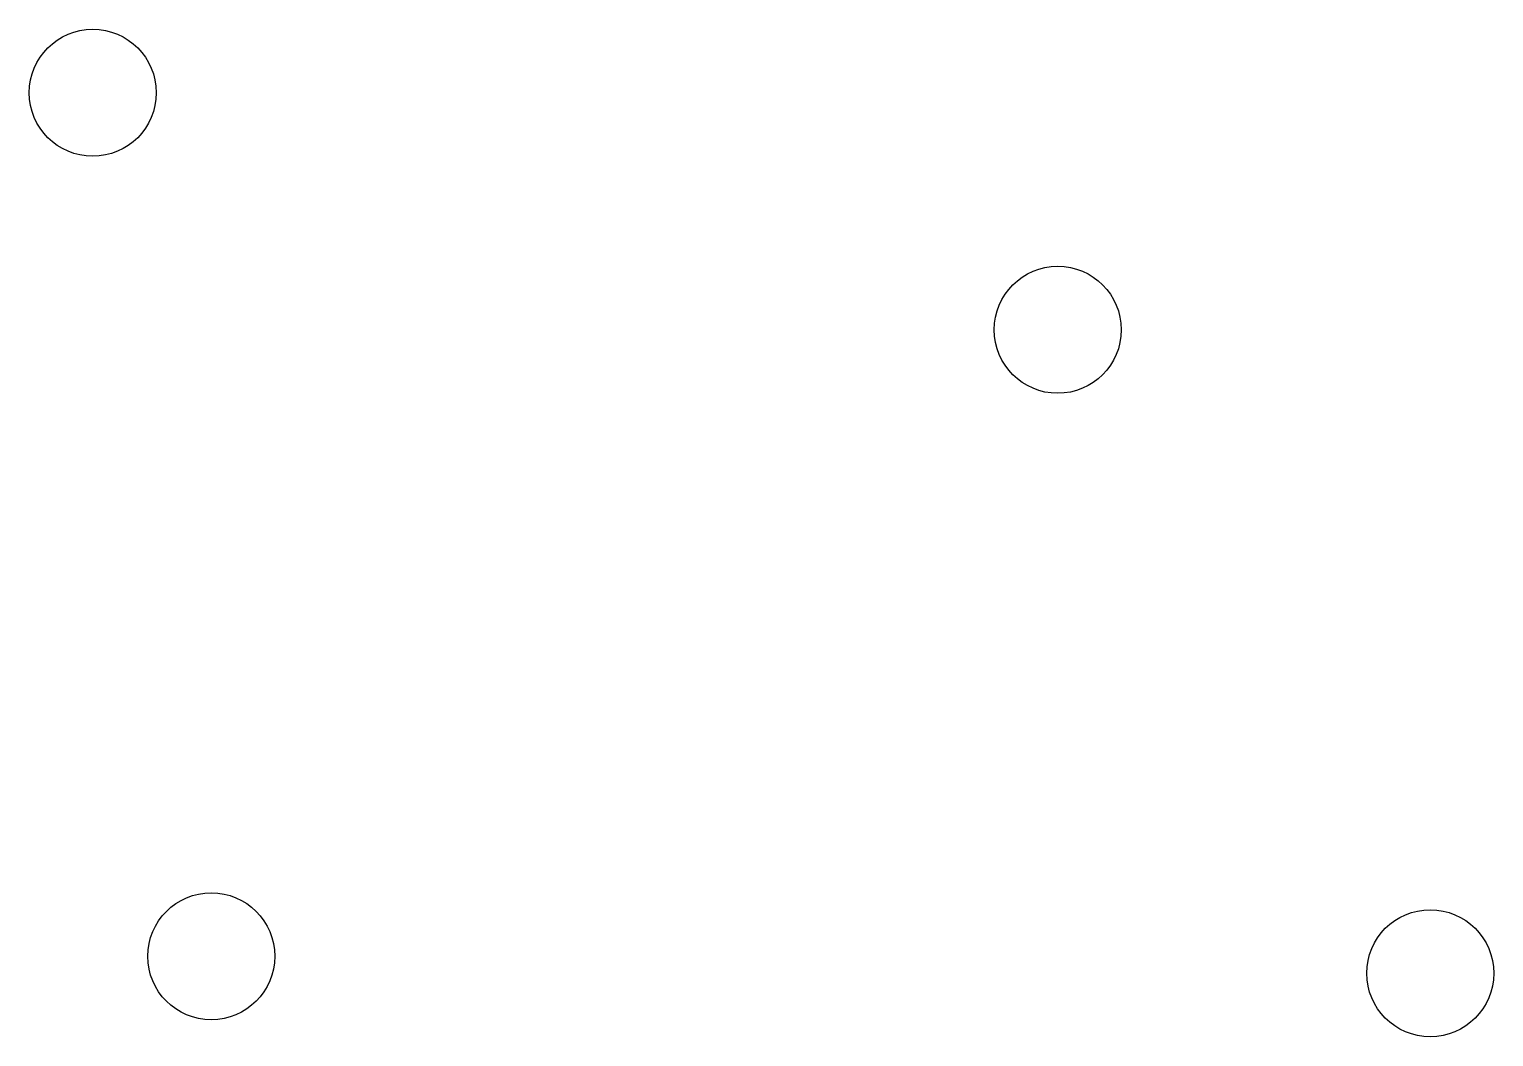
# Model space of a CAD drawing. Header units: millimetres. Extents: x 2.2 to 88.8, y -10.2 to 49.2.
import ezdxf

# ---------------------------------------------------------------- set-up
doc = ezdxf.new("R2010")
doc.units = ezdxf.units.MM

msp = doc.modelspace()

# ---------------------------------------------------------------- linework, layer by layer
for centre in [(6, 45.5), (63, 31.5), (13, -5.5), (85, -6.5)]:
    msp.add_circle(centre, 3.75)

doc.saveas('drawing.dxf')
